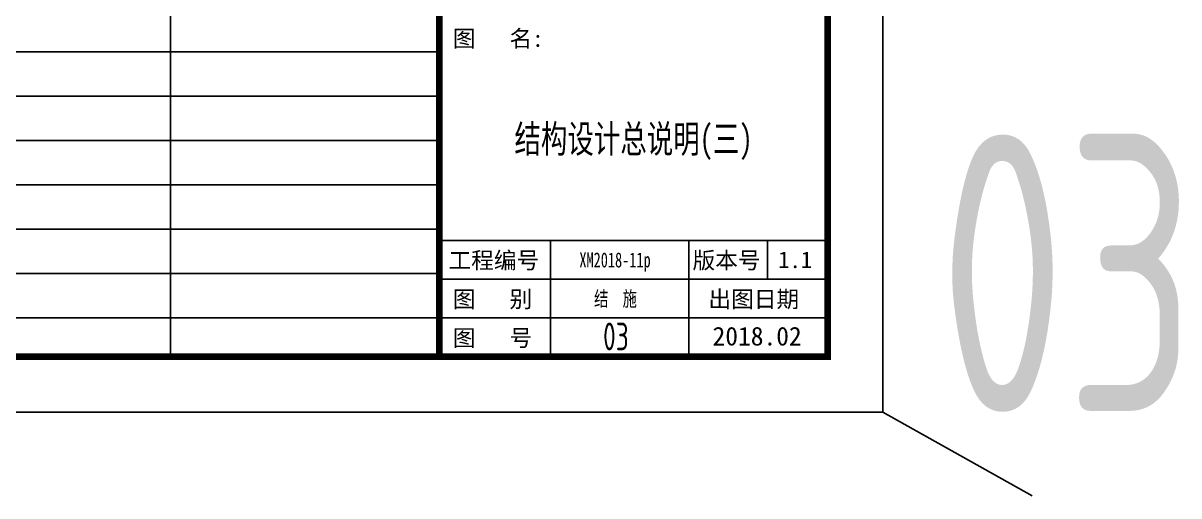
# Model space of a CAD drawing. Extents: x -441005 to 725361, y -182459 to 319313.
# Drawn here: x -367414 to -346568, y -135459 to -126932 of the extents above; entities that cross this region are included whole.
import ezdxf
from ezdxf.enums import TextEntityAlignment as Align

# ---------------------------------------------------------------- set-up
doc = ezdxf.new("R2010")
doc.units = 0
doc.header["$LTSCALE"] = 100
doc.layers.get('0').update_dxf_attribs({"linetype": 'CONTINUOUS'})
doc.layers.get('Defpoints').update_dxf_attribs({"linetype": 'CONTINUOUS'})
doc.layers.add('图框', color=7, linetype='CONTINUOUS')
doc.styles.add('TSSD_Rein', font='Tssdeng.shx', dxfattribs={"width": 0.7, "bigfont": '1.shx'})
doc.styles.add('图框字型一', font='SimSun.ttf')
doc.styles.add('黑体', font='simhei_1.ttf', dxfattribs={"width": 0.7})

# ---------------------------------------------------------------- blocks, each defined once
blk = doc.blocks.new('A2+1_2')
at = {"layer": '图框'}
for p, q in [((81100, 3100), (88100, 3100)), ((83100, 3100), (83100, 1000)), ((85600, 3100), (85600, 1000)), ((87016, 3100), (87016, 2400)), ((81100, 2400), (88100, 2400)), ((81100, 1700), (88100, 1700))]:
    blk.add_line(p, q, dxfattribs=at)
blk.add_lwpolyline([(0, 0), (89100, 0), (89100, 42000), (0, 42000)], close=True, dxfattribs=at)
at = {"layer": '图框', "const_width": 120}
blk.add_lwpolyline([(2500, 1000), (88100, 1000), (88100, 41000), (2500, 41000)], close=True, dxfattribs=at)
blk.add_lwpolyline([(81100, 41000), (81100, 1000)], dxfattribs=at)
at = {"layer": '图框', "style": '图框字型一'}
for s, height, p in [('图   名:', 300, (81342, 6590)), ('工程编号', 300, (81264, 2590)), ('版本号', 300, (85665, 2590)), ('图   别', 300, (81342, 1890)), ('出图日期', 300, (85951, 1890)), ('图   号', 300, (81342, 1190)), ('2018.02', 337.6, (86026, 1203))]:
    blk.add_text(s, height=height, dxfattribs=at).set_placement(p)
at = {"layer": '图框', "style": '图框字型一', "width": 0.7}
blk.add_text('XM2018-11p', height=270, dxfattribs=at).set_placement((83624, 2612))
at = {"layer": '图框', "color": 1, "style": '图框字型一'}
blk.add_text('1.1', height=300, dxfattribs=at).set_placement((87210, 2599))
at = {"layer": '图框', "style": '图框字型一', "width": 0.7}
blk.add_text('结  施', height=270, dxfattribs=at).set_placement((84275, 1912), align=Align.CENTER)

msp = doc.modelspace()

# ---------------------------------------------------------------- linework, layer by layer
at = {"layer": 'Defpoints', "color": 1}
for p, q in [((-364755.1, -132950), (-364755.1, -92950)), ((-359905.1, -127450.1), (-438605.1, -127450.1)), ((-359905.1, -128250.1), (-438605.1, -128250.1)), ((-359905.1, -129050.1), (-438605.1, -129050.1)), ((-359905.1, -129850.1), (-438605.1, -129850.1)), ((-359905.1, -130650.1), (-438605.1, -130650.1)), ((-359905.1, -131450.1), (-438605.1, -131450.1)), ((-359905.1, -132250.1), (-438605.1, -132250.1))]:
    msp.add_line(p, q, dxfattribs=at)
at = {"layer": '图框', "color": 1}
msp.add_line((-351905.1, -133950), (-349216, -135458.9), dxfattribs=at)

# ---------------------------------------------------------------- block references
msp.add_blockref('A2+1_2', (-441005.1, -133950))

# ---------------------------------------------------------------- texts
at = {"layer": '图框', "color": 1, "lineweight": 0, "style": '黑体', "width": 0.7}
msp.add_text('结构设计总说明(三)', height=500, dxfattribs=at).set_placement((-356405.1, -129050), align=Align.MIDDLE)
at = {"layer": '图框', "color": 1, "style": 'TSSD_Rein', "width": 0.7}
for height, p in [(5000, (-348576, -131434.1)), (500, (-356722.2, -132582.8))]:
    msp.add_text('03', height=height, dxfattribs=at).set_placement(p, align=Align.MIDDLE)

doc.saveas('drawing.dxf')
